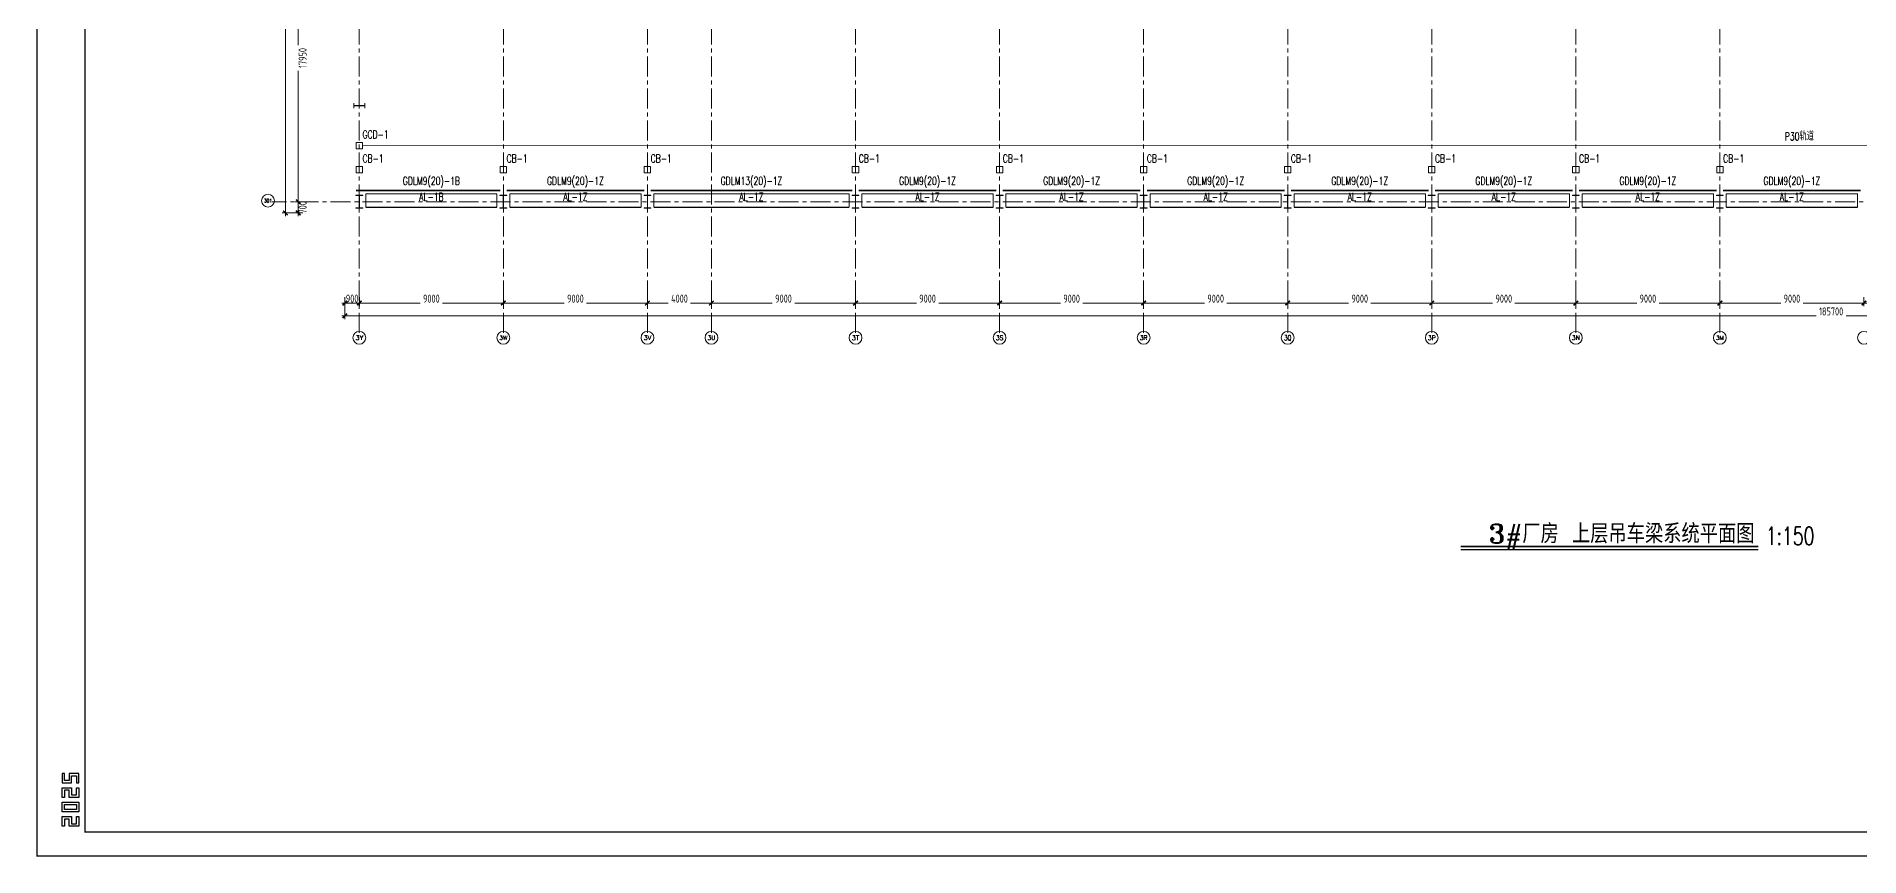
# Model space of a CAD drawing. Extents: x -1201378 to 2367219, y -619313 to 244905.
# Drawn here: x 1212071 to 1325966, y -296140 to -244929 of the extents above; entities that cross this region are included whole.
import ezdxf
from ezdxf.enums import TextEntityAlignment as Align

# ---------------------------------------------------------------- set-up
doc = ezdxf.new("R2010")
doc.units = 0
doc.header["$LTSCALE"] = 1000
doc.linetypes.add('CENTER', pattern=[2, 1.25, -0.25, 0.25, -0.25])
doc.layers.get('0').update_dxf_attribs({"linetype": 'CONTINUOUS'})
doc.layers.get('Defpoints').update_dxf_attribs({"linetype": 'CONTINUOUS'})
for name, color, linetype in [('0-cxFrame', 155, 'CONTINUOUS'), ('A-WINDOW', 140, 'CONTINUOUS'), ('S-TEXT', 21, 'CONTINUOUS')]:
    doc.layers.add(name, color=color, linetype=linetype)
for name, color, linetype, lineweight in [('0-cxText', 131, 'CONTINUOUS', 25), ('S-axis', 111, 'CONTINUOUS', 0), ('S-col', 2, 'CONTINUOUS', 0), ('S-dote', 5, 'CENTER', 0), ('THIN', 7, 'CONTINUOUS', 0), ('吊车梁', 4, 'CONTINUOUS', 0)]:
    doc.layers.add(name, color=color, linetype=linetype, lineweight=lineweight)
doc.styles.add('_TCH_AXIS', font='COMPLEX', dxfattribs={"bigfont": 'GBCBIG'})
doc.styles.add('cx_tuming', font='simhei.ttf')
doc.styles.add('cx_tuqian1', font='')
doc.styles.add('SS1', font='tj-romans1.shx', dxfattribs={"width": 0.7, "bigfont": 'tj-hztxt1.shx'})
doc.styles.add('TKZ1', font='tjromant.shx', dxfattribs={"width": 0.7, "bigfont": 'tjhts.shx'})
doc.styles.add('TSSD_Dimension', font='tssdeng.shx', dxfattribs={"width": 0.7, "bigfont": 'hztxt.shx'})
doc.styles.add('TSSD_Rein', font='tj-romans1.shx', dxfattribs={"width": 0.7, "bigfont": 'tj-hztxt.shx'})
doc.styles.add('黑体', font='simhei.ttf', dxfattribs={"width": 0.8})
doc.styles.get('cx_tuqian1').set_extended_font_data('SimSun')
doc.dimstyles.new('TSSD_200_200', dxfattribs={"dimtxt": 500, "dimasz": 200, "dimexe": 200, "dimexo": 500, "dimgap": 200, "dimtad": 1, "dimdec": 0, "dimzin": 0, "dimdsep": 46, "dimtxsty": 'TSSD_Dimension', "dimblk": 'ARCHTICK', "dimcen": 0, "dimdle": 200, "dimclrt": 7, "dimadec": 0, "dimazin": 0, "dimtfac": 1, "dimtdec": 0, "dimtix": 1, "dimtmove": 2, "dimatfit": 3, "dimfxl": 1, "dimtolj": 1, "dimtzin": 0, "dimarcsym": 0})

# ---------------------------------------------------------------- blocks, each defined once
blk = doc.blocks.new('w42343243')
at = {"layer": 'S-col'}
blk.add_lwpolyline([(-165069, 621020), (-164639, 621020), (-164639, 621002), (-164848, 621002), (-164848, 620238), (-164639, 620238), (-164639, 620220), (-165069, 620220), (-165069, 620238), (-164860, 620238), (-164860, 621002), (-165069, 621002)], close=True, dxfattribs=at)
blk = doc.blocks.new('42343')
at = {"layer": 'A-WINDOW'}
for p in [(-148000, -71700), (-139000, -71700), (-130000, -71700), (-117000, -71700), (-108000, -71700), (-99000, -71700), (-90000, -71700), (-81000, -71700), (-72000, -71700), (-63000, -71700)]:
    blk.add_blockref('w42343243', p, dxfattribs=at)
blk = doc.blocks.new('_ArchTick')
at = {"color": 0, "linetype": 'ByBlock', "const_width": 0.5}
blk.add_lwpolyline([(-0.71, -0.71), (0.71, 0.71)], dxfattribs=at)
blk = doc.blocks.new('*D486')
at = {"layer": 'Defpoints', "color": 0, "transparency": 16777216}
for p in [(-268658, -360718), (-267758, -360718), (-267758, -361576)]:
    blk.add_point(p, dxfattribs=at)
at = {"layer": 'S-axis', "color": 0, "lineweight": -2, "transparency": 16777216}
for p, q in [((-268858, -361576), (-267558, -361576)), ((-268658, -361218), (-268658, -361776)), ((-267758, -361218), (-267758, -361776))]:
    blk.add_line(p, q, dxfattribs=at)
at = {"layer": 'S-axis', "color": 0, "lineweight": -2, "transparency": 16777216, "xscale": 200, "yscale": 200, "zscale": 200, "rotation": 180}
blk.add_blockref('_ArchTick', (-268658, -361576), dxfattribs=at)
at = {"layer": 'S-axis', "color": 0, "lineweight": -2, "transparency": 16777216, "xscale": 200, "yscale": 200, "zscale": 200}
blk.add_blockref('_ArchTick', (-267758, -361576), dxfattribs=at)
at = {"layer": 'S-axis', "color": 7, "transparency": 16777216, "insert": (-268208, -361301), "char_height": 500, "attachment_point": 5, "style": 'TSSD_Dimension'}
blk.add_mtext('\\A1;900', dxfattribs=at)
blk = doc.blocks.new('*D487')
at = {"layer": 'Defpoints', "color": 0, "transparency": 16777216}
for p in [(-267758, -360718), (-258758, -360718), (-258758, -361576)]:
    blk.add_point(p, dxfattribs=at)
at = {"layer": 'S-axis', "color": 0, "lineweight": -2, "transparency": 16777216}
for p, q in [((-267958, -361576), (-263957, -361576)), ((-267758, -361218), (-267758, -361776)), ((-258558, -361576), (-262560, -361576)), ((-258758, -361218), (-258758, -361776))]:
    blk.add_line(p, q, dxfattribs=at)
at = {"layer": 'S-axis', "color": 0, "lineweight": -2, "transparency": 16777216, "xscale": 200, "yscale": 200, "zscale": 200, "rotation": 180}
blk.add_blockref('_ArchTick', (-267758, -361576), dxfattribs=at)
at = {"layer": 'S-axis', "color": 0, "lineweight": -2, "transparency": 16777216, "xscale": 200, "yscale": 200, "zscale": 200}
blk.add_blockref('_ArchTick', (-258758, -361576), dxfattribs=at)
at = {"layer": 'S-axis', "color": 7, "transparency": 16777216, "insert": (-263258, -361301), "char_height": 500, "attachment_point": 5, "style": 'TSSD_Dimension'}
blk.add_mtext('\\A1;9000', dxfattribs=at)
blk = doc.blocks.new('*D488')
at = {"layer": 'Defpoints', "color": 0, "transparency": 16777216}
for p in [(-258758, -360718), (-249758, -360718), (-249758, -361576)]:
    blk.add_point(p, dxfattribs=at)
at = {"layer": 'S-axis', "color": 0, "lineweight": -2, "transparency": 16777216}
for p, q in [((-258958, -361576), (-254957, -361576)), ((-258758, -361218), (-258758, -361776)), ((-249558, -361576), (-253560, -361576)), ((-249758, -361218), (-249758, -361776))]:
    blk.add_line(p, q, dxfattribs=at)
at = {"layer": 'S-axis', "color": 0, "lineweight": -2, "transparency": 16777216, "xscale": 200, "yscale": 200, "zscale": 200, "rotation": 180}
blk.add_blockref('_ArchTick', (-258758, -361576), dxfattribs=at)
at = {"layer": 'S-axis', "color": 0, "lineweight": -2, "transparency": 16777216, "xscale": 200, "yscale": 200, "zscale": 200}
blk.add_blockref('_ArchTick', (-249758, -361576), dxfattribs=at)
at = {"layer": 'S-axis', "color": 7, "transparency": 16777216, "insert": (-254258, -361301), "char_height": 500, "attachment_point": 5, "style": 'TSSD_Dimension'}
blk.add_mtext('\\A1;9000', dxfattribs=at)
blk = doc.blocks.new('*D489')
at = {"layer": 'Defpoints', "color": 0, "transparency": 16777216}
for p in [(-249758, -360718), (-245758, -360718), (-245758, -361576)]:
    blk.add_point(p, dxfattribs=at)
at = {"layer": 'S-axis', "color": 0, "lineweight": -2, "transparency": 16777216}
for p, q in [((-249958, -361576), (-248457, -361576)), ((-249758, -361218), (-249758, -361776)), ((-245558, -361576), (-247060, -361576)), ((-245758, -361218), (-245758, -361776))]:
    blk.add_line(p, q, dxfattribs=at)
at = {"layer": 'S-axis', "color": 0, "lineweight": -2, "transparency": 16777216, "xscale": 200, "yscale": 200, "zscale": 200, "rotation": 180}
blk.add_blockref('_ArchTick', (-249758, -361576), dxfattribs=at)
at = {"layer": 'S-axis', "color": 0, "lineweight": -2, "transparency": 16777216, "xscale": 200, "yscale": 200, "zscale": 200}
blk.add_blockref('_ArchTick', (-245758, -361576), dxfattribs=at)
at = {"layer": 'S-axis', "color": 7, "transparency": 16777216, "insert": (-247758, -361301), "char_height": 500, "attachment_point": 5, "style": 'TSSD_Dimension'}
blk.add_mtext('\\A1;4000', dxfattribs=at)
blk = doc.blocks.new('*D490')
at = {"layer": 'Defpoints', "color": 0, "transparency": 16777216}
for p in [(-245758, -360718), (-236758, -360718), (-236758, -361576)]:
    blk.add_point(p, dxfattribs=at)
at = {"layer": 'S-axis', "color": 0, "lineweight": -2, "transparency": 16777216}
for p, q in [((-245958, -361576), (-241957, -361576)), ((-245758, -361218), (-245758, -361776)), ((-236558, -361576), (-240560, -361576)), ((-236758, -361218), (-236758, -361776))]:
    blk.add_line(p, q, dxfattribs=at)
at = {"layer": 'S-axis', "color": 0, "lineweight": -2, "transparency": 16777216, "xscale": 200, "yscale": 200, "zscale": 200, "rotation": 180}
blk.add_blockref('_ArchTick', (-245758, -361576), dxfattribs=at)
at = {"layer": 'S-axis', "color": 0, "lineweight": -2, "transparency": 16777216, "xscale": 200, "yscale": 200, "zscale": 200}
blk.add_blockref('_ArchTick', (-236758, -361576), dxfattribs=at)
at = {"layer": 'S-axis', "color": 7, "transparency": 16777216, "insert": (-241258, -361301), "char_height": 500, "attachment_point": 5, "style": 'TSSD_Dimension'}
blk.add_mtext('\\A1;9000', dxfattribs=at)
blk = doc.blocks.new('*D491')
at = {"layer": 'Defpoints', "color": 0, "transparency": 16777216}
for p in [(-236758, -360718), (-227758, -360718), (-227758, -361576)]:
    blk.add_point(p, dxfattribs=at)
at = {"layer": 'S-axis', "color": 0, "lineweight": -2, "transparency": 16777216}
for p, q in [((-236958, -361576), (-232957, -361576)), ((-236758, -361218), (-236758, -361776)), ((-227558, -361576), (-231560, -361576)), ((-227758, -361218), (-227758, -361776))]:
    blk.add_line(p, q, dxfattribs=at)
at = {"layer": 'S-axis', "color": 0, "lineweight": -2, "transparency": 16777216, "xscale": 200, "yscale": 200, "zscale": 200, "rotation": 180}
blk.add_blockref('_ArchTick', (-236758, -361576), dxfattribs=at)
at = {"layer": 'S-axis', "color": 0, "lineweight": -2, "transparency": 16777216, "xscale": 200, "yscale": 200, "zscale": 200}
blk.add_blockref('_ArchTick', (-227758, -361576), dxfattribs=at)
at = {"layer": 'S-axis', "color": 7, "transparency": 16777216, "insert": (-232258, -361301), "char_height": 500, "attachment_point": 5, "style": 'TSSD_Dimension'}
blk.add_mtext('\\A1;9000', dxfattribs=at)
blk = doc.blocks.new('*D492')
at = {"layer": 'Defpoints', "color": 0, "transparency": 16777216}
for p in [(-227758, -360718), (-218758, -360718), (-218758, -361576)]:
    blk.add_point(p, dxfattribs=at)
at = {"layer": 'S-axis', "color": 0, "lineweight": -2, "transparency": 16777216}
for p, q in [((-227958, -361576), (-223957, -361576)), ((-227758, -361218), (-227758, -361776)), ((-218558, -361576), (-222560, -361576)), ((-218758, -361218), (-218758, -361776))]:
    blk.add_line(p, q, dxfattribs=at)
at = {"layer": 'S-axis', "color": 0, "lineweight": -2, "transparency": 16777216, "xscale": 200, "yscale": 200, "zscale": 200, "rotation": 180}
blk.add_blockref('_ArchTick', (-227758, -361576), dxfattribs=at)
at = {"layer": 'S-axis', "color": 0, "lineweight": -2, "transparency": 16777216, "xscale": 200, "yscale": 200, "zscale": 200}
blk.add_blockref('_ArchTick', (-218758, -361576), dxfattribs=at)
at = {"layer": 'S-axis', "color": 7, "transparency": 16777216, "insert": (-223258, -361301), "char_height": 500, "attachment_point": 5, "style": 'TSSD_Dimension'}
blk.add_mtext('\\A1;9000', dxfattribs=at)
blk = doc.blocks.new('*D493')
at = {"layer": 'Defpoints', "color": 0, "transparency": 16777216}
for p in [(-218758, -360718), (-209758, -360718), (-209758, -361576)]:
    blk.add_point(p, dxfattribs=at)
at = {"layer": 'S-axis', "color": 0, "lineweight": -2, "transparency": 16777216}
for p, q in [((-218958, -361576), (-214957, -361576)), ((-218758, -361218), (-218758, -361776)), ((-209558, -361576), (-213560, -361576)), ((-209758, -361218), (-209758, -361776))]:
    blk.add_line(p, q, dxfattribs=at)
at = {"layer": 'S-axis', "color": 0, "lineweight": -2, "transparency": 16777216, "xscale": 200, "yscale": 200, "zscale": 200, "rotation": 180}
blk.add_blockref('_ArchTick', (-218758, -361576), dxfattribs=at)
at = {"layer": 'S-axis', "color": 0, "lineweight": -2, "transparency": 16777216, "xscale": 200, "yscale": 200, "zscale": 200}
blk.add_blockref('_ArchTick', (-209758, -361576), dxfattribs=at)
at = {"layer": 'S-axis', "color": 7, "transparency": 16777216, "insert": (-214258, -361301), "char_height": 500, "attachment_point": 5, "style": 'TSSD_Dimension'}
blk.add_mtext('\\A1;9000', dxfattribs=at)
blk = doc.blocks.new('*D494')
at = {"layer": 'Defpoints', "color": 0, "transparency": 16777216}
for p in [(-209758, -360718), (-200758, -360718), (-200758, -361576)]:
    blk.add_point(p, dxfattribs=at)
at = {"layer": 'S-axis', "color": 0, "lineweight": -2, "transparency": 16777216}
for p, q in [((-209958, -361576), (-205957, -361576)), ((-209758, -361218), (-209758, -361776)), ((-200558, -361576), (-204560, -361576)), ((-200758, -361218), (-200758, -361776))]:
    blk.add_line(p, q, dxfattribs=at)
at = {"layer": 'S-axis', "color": 0, "lineweight": -2, "transparency": 16777216, "xscale": 200, "yscale": 200, "zscale": 200, "rotation": 180}
blk.add_blockref('_ArchTick', (-209758, -361576), dxfattribs=at)
at = {"layer": 'S-axis', "color": 0, "lineweight": -2, "transparency": 16777216, "xscale": 200, "yscale": 200, "zscale": 200}
blk.add_blockref('_ArchTick', (-200758, -361576), dxfattribs=at)
at = {"layer": 'S-axis', "color": 7, "transparency": 16777216, "insert": (-205258, -361301), "char_height": 500, "attachment_point": 5, "style": 'TSSD_Dimension'}
blk.add_mtext('\\A1;9000', dxfattribs=at)
blk = doc.blocks.new('*D495')
at = {"layer": 'Defpoints', "color": 0, "transparency": 16777216}
for p in [(-200758, -360718), (-191758, -360718), (-191758, -361576)]:
    blk.add_point(p, dxfattribs=at)
at = {"layer": 'S-axis', "color": 0, "lineweight": -2, "transparency": 16777216}
for p, q in [((-200958, -361576), (-196957, -361576)), ((-200758, -361218), (-200758, -361776)), ((-191558, -361576), (-195560, -361576)), ((-191758, -361218), (-191758, -361776))]:
    blk.add_line(p, q, dxfattribs=at)
at = {"layer": 'S-axis', "color": 0, "lineweight": -2, "transparency": 16777216, "xscale": 200, "yscale": 200, "zscale": 200, "rotation": 180}
blk.add_blockref('_ArchTick', (-200758, -361576), dxfattribs=at)
at = {"layer": 'S-axis', "color": 0, "lineweight": -2, "transparency": 16777216, "xscale": 200, "yscale": 200, "zscale": 200}
blk.add_blockref('_ArchTick', (-191758, -361576), dxfattribs=at)
at = {"layer": 'S-axis', "color": 7, "transparency": 16777216, "insert": (-196258, -361301), "char_height": 500, "attachment_point": 5, "style": 'TSSD_Dimension'}
blk.add_mtext('\\A1;9000', dxfattribs=at)
blk = doc.blocks.new('*D496')
at = {"layer": 'Defpoints', "color": 0, "transparency": 16777216}
for p in [(-191758, -360718), (-182758, -360718), (-182758, -361576)]:
    blk.add_point(p, dxfattribs=at)
at = {"layer": 'S-axis', "color": 0, "lineweight": -2, "transparency": 16777216}
for p, q in [((-191958, -361576), (-187957, -361576)), ((-191758, -361218), (-191758, -361776)), ((-182558, -361576), (-186560, -361576)), ((-182758, -361218), (-182758, -361776))]:
    blk.add_line(p, q, dxfattribs=at)
at = {"layer": 'S-axis', "color": 0, "lineweight": -2, "transparency": 16777216, "xscale": 200, "yscale": 200, "zscale": 200, "rotation": 180}
blk.add_blockref('_ArchTick', (-191758, -361576), dxfattribs=at)
at = {"layer": 'S-axis', "color": 0, "lineweight": -2, "transparency": 16777216, "xscale": 200, "yscale": 200, "zscale": 200}
blk.add_blockref('_ArchTick', (-182758, -361576), dxfattribs=at)
at = {"layer": 'S-axis', "color": 7, "transparency": 16777216, "insert": (-187258, -361301), "char_height": 500, "attachment_point": 5, "style": 'TSSD_Dimension'}
blk.add_mtext('\\A1;9000', dxfattribs=at)
blk = doc.blocks.new('*D497')
at = {"layer": 'Defpoints', "color": 0, "transparency": 16777216}
for p in [(-182758, -360718), (-173758, -360718), (-173758, -361576)]:
    blk.add_point(p, dxfattribs=at)
at = {"layer": 'S-axis', "color": 0, "lineweight": -2, "transparency": 16777216}
for p, q in [((-182958, -361576), (-178957, -361576)), ((-182758, -361218), (-182758, -361776)), ((-173558, -361576), (-177560, -361576)), ((-173758, -361218), (-173758, -361776))]:
    blk.add_line(p, q, dxfattribs=at)
at = {"layer": 'S-axis', "color": 0, "lineweight": -2, "transparency": 16777216, "xscale": 200, "yscale": 200, "zscale": 200, "rotation": 180}
blk.add_blockref('_ArchTick', (-182758, -361576), dxfattribs=at)
at = {"layer": 'S-axis', "color": 0, "lineweight": -2, "transparency": 16777216, "xscale": 200, "yscale": 200, "zscale": 200}
blk.add_blockref('_ArchTick', (-173758, -361576), dxfattribs=at)
at = {"layer": 'S-axis', "color": 7, "transparency": 16777216, "insert": (-178258, -361301), "char_height": 500, "attachment_point": 5, "style": 'TSSD_Dimension'}
blk.add_mtext('\\A1;9000', dxfattribs=at)
blk = doc.blocks.new('*D519')
at = {"layer": 'Defpoints', "color": 0, "transparency": 16777216}
for p in [(-270790, -337298), (-271576, -355248), (-270790, -355248)]:
    blk.add_point(p, dxfattribs=at)
at = {"layer": 'S-axis', "color": 0, "lineweight": -2, "transparency": 16777216}
for p, q in [((-271576, -337098), (-271576, -345467)), ((-271290, -337298), (-271776, -337298)), ((-271576, -355448), (-271576, -347079)), ((-271290, -355248), (-271776, -355248))]:
    blk.add_line(p, q, dxfattribs=at)
at = {"layer": 'S-axis', "color": 0, "lineweight": -2, "transparency": 16777216, "xscale": 200, "yscale": 200, "zscale": 200}
for p, rotation in [((-271576, -337298), 90), ((-271576, -355248), 270)]:
    blk.add_blockref('_ArchTick', p, dxfattribs=dict(at, rotation=rotation))
at = {"layer": 'S-axis', "color": 7, "transparency": 16777216, "insert": (-271301, -346273), "char_height": 500, "attachment_point": 5, "rotation": 90, "style": 'TSSD_Dimension'}
blk.add_mtext('\\A1;17950', dxfattribs=at)
blk = doc.blocks.new('*D520')
at = {"layer": 'Defpoints', "color": 0, "transparency": 16777216}
for p in [(-270790, -355248), (-271576, -355948), (-270790, -355948)]:
    blk.add_point(p, dxfattribs=at)
at = {"layer": 'S-axis', "color": 0, "lineweight": -2, "transparency": 16777216}
for p, q in [((-271290, -355248), (-271776, -355248)), ((-271576, -355048), (-271576, -356148)), ((-271290, -355948), (-271776, -355948))]:
    blk.add_line(p, q, dxfattribs=at)
at = {"layer": 'S-axis', "color": 0, "lineweight": -2, "transparency": 16777216, "xscale": 200, "yscale": 200, "zscale": 200}
for p, rotation in [((-271576, -355248), 90), ((-271576, -355948), 270)]:
    blk.add_blockref('_ArchTick', p, dxfattribs=dict(at, rotation=rotation))
at = {"layer": 'S-axis', "color": 7, "transparency": 16777216, "insert": (-271301, -355598), "char_height": 500, "attachment_point": 5, "rotation": 90, "style": 'TSSD_Dimension'}
blk.add_mtext('\\A1;700', dxfattribs=at)
blk = doc.blocks.new('*D458')
at = {"layer": 'Defpoints', "color": 0, "transparency": 16777216}
for p in [(-268658, -360818), (-82958, -360818), (-82958, -362376)]:
    blk.add_point(p, dxfattribs=at)
at = {"layer": 'S-axis', "color": 0, "lineweight": -2, "transparency": 16777216}
for p, q in [((-268658, -361318), (-268658, -362576)), ((-82958, -361318), (-82958, -362576)), ((-268858, -362376), (-176749, -362376)), ((-82758, -362376), (-174868, -362376))]:
    blk.add_line(p, q, dxfattribs=at)
at = {"layer": 'S-axis', "color": 0, "lineweight": -2, "transparency": 16777216, "xscale": 200, "yscale": 200, "zscale": 200, "rotation": 180}
blk.add_blockref('_ArchTick', (-268658, -362376), dxfattribs=at)
at = {"layer": 'S-axis', "color": 0, "lineweight": -2, "transparency": 16777216, "xscale": 200, "yscale": 200, "zscale": 200}
blk.add_blockref('_ArchTick', (-82958, -362376), dxfattribs=at)
at = {"layer": 'S-axis', "color": 7, "transparency": 16777216, "insert": (-175808, -362101), "char_height": 500, "attachment_point": 5, "style": 'TSSD_Dimension'}
blk.add_mtext('\\A1;185700', dxfattribs=at)
blk = doc.blocks.new('*D459')
at = {"layer": 'Defpoints', "color": 0, "transparency": 16777216}
for p in [(-270890, -282748), (-272376, -355948), (-270890, -355948)]:
    blk.add_point(p, dxfattribs=at)
at = {"layer": 'S-axis', "color": 0, "lineweight": -2, "transparency": 16777216}
for p, q in [((-271390, -282748), (-272576, -282748)), ((-272376, -282548), (-272376, -318516)), ((-272376, -356148), (-272376, -320181)), ((-271390, -355948), (-272576, -355948))]:
    blk.add_line(p, q, dxfattribs=at)
at = {"layer": 'S-axis', "color": 0, "lineweight": -2, "transparency": 16777216, "xscale": 200, "yscale": 200, "zscale": 200}
for p, rotation in [((-272376, -282748), 90), ((-272376, -355948), 270)]:
    blk.add_blockref('_ArchTick', p, dxfattribs=dict(at, rotation=rotation))
at = {"layer": 'S-axis', "color": 7, "transparency": 16777216, "insert": (-272101, -319348), "char_height": 500, "attachment_point": 5, "rotation": 90, "style": 'TSSD_Dimension'}
blk.add_mtext('\\A1;73200', dxfattribs=at)
blk = doc.blocks.new('TK22.A0 L(Dragon)')
at = {"layer": '0-cxFrame', "color": 7, "const_width": 0.5}
blk.add_lwpolyline([(0, 0), (-1486, 0), (-1486, 841), (0, 841)], close=True, dxfattribs=at)
at = {"layer": '0-cxFrame', "const_width": 0.5}
blk.add_lwpolyline([(-80, 10), (-1466, 10), (-1466, 831), (-80, 831)], close=True, dxfattribs=at)
at = {"layer": 'Defpoints', "color": 2}
for points in [[(-1474.6, 34.37), (-1475.6, 34.37), (-1475.6, 30.37), (-1471.6, 30.37), (-1471.6, 33.37), (-1469.6, 33.37), (-1469.6, 30.37), (-1468.6, 30.37), (-1468.6, 34.37), (-1472.6, 34.37), (-1472.6, 31.37), (-1474.6, 31.37), (-1474.6, 34.37)], [(-1474.6, 24.37), (-1475.6, 24.37), (-1475.6, 28.37), (-1471.6, 28.37), (-1471.6, 25.37), (-1469.6, 25.37), (-1469.6, 28.37), (-1468.6, 28.37), (-1468.6, 24.37), (-1472.6, 24.37), (-1472.6, 27.37), (-1474.6, 27.37), (-1474.6, 24.37)], [(-1474.6, 12.37), (-1475.6, 12.37), (-1475.6, 16.37), (-1471.6, 16.37), (-1471.6, 13.37), (-1469.6, 13.37), (-1469.6, 16.37), (-1468.6, 16.37), (-1468.6, 12.37), (-1472.6, 12.37), (-1472.6, 15.37), (-1474.6, 15.37), (-1474.6, 12.37)]]:
    blk.add_lwpolyline(points, dxfattribs=at)
for points in [[(-1475.6, 18.37), (-1475.6, 22.37), (-1468.6, 22.37), (-1468.6, 18.37)], [(-1474.6, 19.37), (-1474.6, 21.37), (-1469.6, 21.37), (-1469.6, 19.37)]]:
    blk.add_lwpolyline(points, close=True, dxfattribs=at)
at = {"style": '黑体', "flags": 4}
blk.add_attdef('图幅', text='', height=3.3, dxfattribs=at).set_placement((-40, 3), align=Align.RIGHT)
at = {"layer": '0-cxText', "flags": 4}
for tag, height, style, p in [('建设单位', 3.5, 'cx_tuming', (-45, 240)), ('项目名称', 3.5, 'cx_tuming', (-45, 210)), ('子项名称', 3.5, 'cx_tuming', (-45, 180)), ('工程编号', 3.3, 'cx_tuqian1', (-35, 165)), ('图名1', 3.5, 'cx_tuming', (-45, 87)), ('图名2', 3.5, 'cx_tuming', (-45, 79)), ('图名3', 3.5, 'cx_tuming', (-45, 71)), ('出图日期', 3.3, 'cx_tuqian1', (-39, 60)), ('专业', 3.3, 'cx_tuqian1', (-55, 52)), ('图号', 3.3, 'cx_tuqian1', (-55, 44)), ('版次', 3.3, 'cx_tuqian1', (-20, 44))]:
    blk.add_attdef(tag, text='', height=height, dxfattribs=dict(at, style=style)).set_placement(p, align=Align.MIDDLE)
at = {"layer": 'Defpoints', "color": 6, "flags": 4}
for tag, height, style, p in [('tufu', 3.3, '黑体', (-12, 12)), ('dwfname', 4, 'cx_tuqian1', (-80, 3))]:
    blk.add_attdef(tag, text='', height=height, dxfattribs=dict(at, style=style)).set_placement(p, align=Align.RIGHT)
blk = doc.blocks.new('nt66')
at = {"layer": 'S-col'}
blk.add_lwpolyline([(-195790, 766820), (-195490, 766820), (-195490, 766808), (-195636, 766808), (-195636, 766132), (-195490, 766132), (-195490, 766120), (-195790, 766120), (-195790, 766132), (-195644, 766132), (-195644, 766808), (-195790, 766808)], close=True, dxfattribs=at)
blk = doc.blocks.new('3#轴网')
at = {"layer": 'S-axis'}
for centre in [(-273461.5, -355183.9), (-267758.5, -363744.2), (-258758.5, -363744.2), (-249758.5, -363744.2), (-245758.5, -363744.2), (-236758.5, -363744.2), (-227758.5, -363744.2), (-218758.5, -363744.2), (-209758.5, -363744.2), (-200758.5, -363744.2), (-191758.5, -363744.2), (-182758.5, -363744.2), (-173758.5, -363744.2)]:
    blk.add_circle(centre, 400, dxfattribs=at)
at = {"layer": 'S-dote'}
for p, q in [((-267758.5, -363428.2), (-267758.5, -277213.2)), ((-258758.5, -363428.2), (-258758.5, -277944.2)), ((-249758.5, -363428.2), (-249758.5, -277944.2)), ((-245758.5, -363428.2), (-245758.5, -277948.2)), ((-236758.5, -363428.2), (-236758.5, -277948.2)), ((-227758.5, -363428.2), (-227758.5, -277948.2)), ((-218758.5, -363428.2), (-218758.5, -277944.2)), ((-209758.5, -363428.2), (-209758.5, -277944.2)), ((-200758.5, -363428.2), (-200758.5, -277944.2)), ((-191758.5, -363428.2), (-191758.5, -277944.2)), ((-182758.5, -363428.2), (-182758.5, -277944.2)), ((-78316.2, -355248.2), (-273210.6, -355248.2))]:
    blk.add_line(p, q, dxfattribs=at)
at = {"layer": 'S-axis', "style": '_TCH_AXIS'}
for s, height, p, p2 in [('301', 224.46, (-273718, -355296.1), (-273205, -355296.1)), ('3Y', 270.86, (-268003.5, -363879.7), (-267513.4, -363879.7)), ('3W', 255.29, (-259007.7, -363871.9), (-258509.3, -363871.9)), ('3V', 276.42, (-250002, -363882.4), (-249515, -363882.4)), ('3U', 265.5, (-246005, -363877), (-245511.9, -363877)), ('3T', 294.28, (-236996.7, -363891.4), (-236520.2, -363891.4)), ('3S', 300.65, (-227994.7, -363894.5), (-227522.2, -363894.5)), ('3R', 276.42, (-219002, -363882.4), (-218515, -363882.4)), ('3P', 282.17, (-201000.3, -363885.3), (-200516.6, -363885.3)), ('3N', 270.86, (-192003.5, -363879.7), (-191513.4, -363879.7)), ('3M', 260.31, (-183006.4, -363874.4), (-182510.6, -363874.4))]:
    blk.add_text(s, height=height, dxfattribs=at).set_placement(p, p2, align=Align.FIT)
at = {"layer": 'S-axis', "style": '_TCH_AXIS', "width": 0.807692}
blk.add_text('3Q', height=333.94, dxfattribs=at).set_placement((-209983.2, -363911.2), (-209533.7, -363911.2), align=Align.FIT)
at = {"layer": 'S-axis'}
for base, p1, p2, angle, picture, middle in [((-272376.4, -355948.2), (-270890, -282748.2), (-270890, -355948.2), 270, '*D459', (-272101.4, -319348.2)), ((-271576.4, -355248.2), (-270790, -337298.2), (-270790, -355248.2), 270, '*D519', (-271301.4, -346273.2)), ((-271576.4, -355948.2), (-270790, -355248.2), (-270790, -355948.2), 270, '*D520', (-271301.4, -355598.2)), ((-267758.5, -361576), (-268658.5, -360718), (-267758.5, -360718), 0, '*D486', (-268208.5, -361301)), ((-82958.5, -362376), (-268658.5, -360818), (-82958.5, -360818), 0, '*D458', (-175808.5, -362101)), ((-258758.5, -361576), (-267758.5, -360718), (-258758.5, -360718), 0, '*D487', (-263258.5, -361301)), ((-249758.5, -361576), (-258758.5, -360718), (-249758.5, -360718), 0, '*D488', (-254258.5, -361301)), ((-245758.5, -361576), (-249758.5, -360718), (-245758.5, -360718), 0, '*D489', (-247758.5, -361301)), ((-236758.5, -361576), (-245758.5, -360718), (-236758.5, -360718), 0, '*D490', (-241258.5, -361301)), ((-227758.5, -361576), (-236758.5, -360718), (-227758.5, -360718), 0, '*D491', (-232258.5, -361301)), ((-218758.5, -361576), (-227758.5, -360718), (-218758.5, -360718), 0, '*D492', (-223258.5, -361301)), ((-209758.5, -361576), (-218758.5, -360718), (-209758.5, -360718), 0, '*D493', (-214258.5, -361301)), ((-200758.5, -361576), (-209758.5, -360718), (-200758.5, -360718), 0, '*D494', (-205258.5, -361301)), ((-191758.5, -361576), (-200758.5, -360718), (-191758.5, -360718), 0, '*D495', (-196258.5, -361301)), ((-182758.5, -361576), (-191758.5, -360718), (-182758.5, -360718), 0, '*D496', (-187258.5, -361301)), ((-173758.5, -361576), (-182758.5, -360718), (-173758.5, -360718), 0, '*D497', (-178258.5, -361301))]:
    dim = blk.add_linear_dim(base=base, p1=p1, p2=p2, angle=angle, dimstyle='TSSD_200_200', dxfattribs=at)
    dim.commit()
    dim.dimension.update_dxf_attribs({"geometry": picture, "text_midpoint": middle, "dimtype": 161})

msp = doc.modelspace()

# ---------------------------------------------------------------- linework, layer by layer
at = {"layer": 'S-TEXT'}
msp.add_line((1301052, -276958.8), (1319635.1, -276958.8), dxfattribs=at)
at = {"layer": 'S-TEXT', "const_width": 90}
msp.add_lwpolyline([(1301052, -276778.8), (1319640.6, -276778.8)], dxfattribs=at)
at = {"layer": '吊车梁'}
for points in [[(1232041.5, -251948.2), (1232441.5, -251948.2), (1232441.5, -251548.2), (1232041.5, -251548.2)], [(1232041.5, -253448.2), (1232441.5, -253448.2), (1232441.5, -253048.2), (1232041.5, -253048.2)], [(1241041.5, -253448.2), (1241441.5, -253448.2), (1241441.5, -253048.2), (1241041.5, -253048.2)], [(1250041.5, -253448.2), (1250441.5, -253448.2), (1250441.5, -253048.2), (1250041.5, -253048.2)], [(1263041.5, -253448.2), (1263441.5, -253448.2), (1263441.5, -253048.2), (1263041.5, -253048.2)], [(1272041.5, -253448.2), (1272441.5, -253448.2), (1272441.5, -253048.2), (1272041.5, -253048.2)], [(1281041.5, -253448.2), (1281441.5, -253448.2), (1281441.5, -253048.2), (1281041.5, -253048.2)], [(1290041.5, -253448.2), (1290441.5, -253448.2), (1290441.5, -253048.2), (1290041.5, -253048.2)], [(1299041.5, -253448.2), (1299441.5, -253448.2), (1299441.5, -253048.2), (1299041.5, -253048.2)], [(1308041.5, -253448.2), (1308441.5, -253448.2), (1308441.5, -253048.2), (1308041.5, -253048.2)], [(1317041.5, -253448.2), (1317441.5, -253448.2), (1317441.5, -253048.2), (1317041.5, -253048.2)], [(1232641.5, -255598.2), (1240841.5, -255598.2), (1240841.5, -254748.2), (1232641.5, -254748.2)], [(1249841.5, -255598.2), (1241641.5, -255598.2), (1241641.5, -254748.2), (1249841.5, -254748.2)], [(1250641.5, -255598.2), (1262841.5, -255598.2), (1262841.5, -254748.2), (1250641.5, -254748.2)], [(1271841.5, -255598.2), (1263641.5, -255598.2), (1263641.5, -254748.2), (1271841.5, -254748.2)], [(1280841.5, -255598.2), (1272641.5, -255598.2), (1272641.5, -254748.2), (1280841.5, -254748.2)], [(1289841.5, -255598.2), (1281641.5, -255598.2), (1281641.5, -254748.2), (1289841.5, -254748.2)], [(1298841.5, -255598.2), (1290641.5, -255598.2), (1290641.5, -254748.2), (1298841.5, -254748.2)], [(1307841.5, -255598.2), (1299641.5, -255598.2), (1299641.5, -254748.2), (1307841.5, -254748.2)], [(1316841.5, -255598.2), (1308641.5, -255598.2), (1308641.5, -254748.2), (1316841.5, -254748.2)], [(1325841.5, -255598.2), (1317641.5, -255598.2), (1317641.5, -254748.2), (1325841.5, -254748.2)]]:
    msp.add_lwpolyline(points, close=True, dxfattribs=at)
at = {"layer": '吊车梁', "color": 6, "const_width": 50}
msp.add_lwpolyline([(1232441.5, -251748.2), (1416041.5, -251748.2)], dxfattribs=at)
at = {"layer": '吊车梁', "const_width": 100}
for points in [[(1232041.5, -254548.2), (1241041.5, -254548.2)], [(1250041.5, -254548.2), (1241441.5, -254548.2)], [(1250441.5, -254548.2), (1263041.5, -254548.2)], [(1272041.5, -254548.2), (1263441.5, -254548.2)], [(1281041.5, -254548.2), (1272441.5, -254548.2)], [(1290041.5, -254548.2), (1281441.5, -254548.2)], [(1299041.5, -254548.2), (1290441.5, -254548.2)], [(1308041.5, -254548.2), (1299441.5, -254548.2)], [(1317041.5, -254548.2), (1308441.5, -254548.2)], [(1326041.5, -254548.2), (1317441.5, -254548.2)], [(1232641.5, -255598.2), (1240841.5, -255598.2)], [(1249841.5, -255598.2), (1241641.5, -255598.2)], [(1250641.5, -255598.2), (1262841.5, -255598.2)], [(1271841.5, -255598.2), (1263641.5, -255598.2)], [(1280841.5, -255598.2), (1272641.5, -255598.2)], [(1289841.5, -255598.2), (1281641.5, -255598.2)], [(1298841.5, -255598.2), (1290641.5, -255598.2)], [(1307841.5, -255598.2), (1299641.5, -255598.2)], [(1316841.5, -255598.2), (1308641.5, -255598.2)], [(1325841.5, -255598.2), (1317641.5, -255598.2)]]:
    msp.add_lwpolyline(points, dxfattribs=at)

# ---------------------------------------------------------------- block references
at = {"layer": '0-cxFrame', "xscale": 150, "yscale": 150, "zscale": 150}
msp.add_blockref('TK22.A0 L(Dragon)', (1435008.3, -296102.2), dxfattribs=at)
at = {"layer": 'S-axis'}
msp.add_blockref('3#轴网', (1500000, 100000), dxfattribs=at)
at = {"layer": 'S-col'}
msp.add_blockref('42343', (1545095.7, -804168.2), dxfattribs=at)
at = {"layer": 'S-col', "rotation": 90}
msp.add_blockref('nt66', (1998711.5, -53608.2), dxfattribs=at)

# ---------------------------------------------------------------- texts
at = {"layer": 'S-TEXT', "style": 'TKZ1'}
msp.add_text('3#厂房 上层吊车梁系统平面图', height=1200, dxfattribs=at).set_placement((1319400.3, -276577.8), align=Align.RIGHT)
at = {"layer": 'S-TEXT', "style": 'SS1', "width": 0.7}
msp.add_text('1:150', height=1125, dxfattribs=at).set_placement((1321629.7, -276121.4), align=Align.MIDDLE)
at = {"layer": 'THIN', "style": 'TSSD_Rein', "width": 0.7}
for s, p in [('GCD-1', (1232441.5, -251448.2)), ('CB-1', (1232441.5, -252948.2)), ('CB-1', (1241441.5, -252948.2)), ('CB-1', (1250441.5, -252948.2)), ('CB-1', (1263441.5, -252948.2)), ('CB-1', (1272441.5, -252948.2)), ('CB-1', (1281441.5, -252948.2)), ('CB-1', (1290441.5, -252948.2)), ('CB-1', (1299441.5, -252948.2)), ('CB-1', (1308441.5, -252948.2)), ('CB-1', (1317441.5, -252948.2))]:
    msp.add_text(s, height=500, dxfattribs=at).set_placement(p, align=Align.BOTTOM_LEFT)
for s, p in [('P30轨道', (1322209.6, -251566.8)), ('GDLM9(20)-1B', (1236741.5, -254348.2)), ('GDLM9(20)-1Z', (1245741.5, -254348.2)), ('GDLM13(20)-1Z', (1256741.5, -254348.2)), ('GDLM9(20)-1Z', (1267741.5, -254348.2)), ('GDLM9(20)-1Z', (1276741.5, -254348.2)), ('GDLM9(20)-1Z', (1285741.5, -254348.2)), ('GDLM9(20)-1Z', (1294741.5, -254348.2)), ('GDLM9(20)-1Z', (1303741.5, -254348.2)), ('GDLM9(20)-1Z', (1312741.5, -254348.2)), ('GDLM9(20)-1Z', (1321741.5, -254348.2)), ('AL-1B', (1236741.5, -255344.4)), ('AL-1Z', (1245741.5, -255344.4)), ('AL-1Z', (1256741.5, -255344.4)), ('AL-1Z', (1267741.5, -255344.4)), ('AL-1Z', (1276741.5, -255344.4)), ('AL-1Z', (1285741.5, -255344.4)), ('AL-1Z', (1294741.5, -255344.4)), ('AL-1Z', (1303741.5, -255344.4)), ('AL-1Z', (1312741.5, -255344.4)), ('AL-1Z', (1321741.5, -255344.4))]:
    msp.add_text(s, height=500, dxfattribs=at).set_placement(p, align=Align.BOTTOM_CENTER)

doc.saveas('drawing.dxf')
